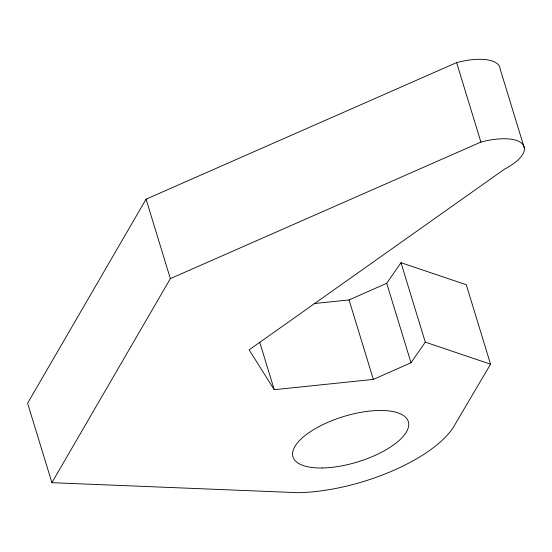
<?xml version="1.0" encoding="UTF-8"?>
<svg xmlns="http://www.w3.org/2000/svg" width="552" height="552" viewBox="0 0 552 552"><rect width="100%" height="100%" fill="white"/><g stroke="black" fill="none" stroke-linecap="round" stroke-linejoin="round"><path stroke-width="0.83" d="M524.4 148.288L500.105 68.834A43.746 17.236 -17 0 0 456.607 62.617L146.059 199.168L27.6 403.229L51.895 482.683L298.142 492.688A112.166 44.188 -17 0 0 455.455 423.708L490.555 364.189L466.267 284.735L400.987 262.683L386.724 283.293L349.057 299.936L314.033 303.579M51.895 482.683L170.354 278.622L480.902 142.071A43.746 17.236 -17 0 1 522.606 144.141A43.746 17.236 -17 0 1 504.542 169.126L249.131 349.864L274.247 389.698L373.352 379.397L411.019 362.754L425.275 342.137L400.987 262.683M425.275 342.137L490.555 364.189M456.607 62.617L480.902 142.071M386.724 283.293L411.019 362.754M349.057 299.936L373.352 379.397M259.723 342.192L274.247 389.698M146.059 199.168L170.354 278.622M322.43 467.972A60.306 23.757 -17 0 0 408.735 424.046A60.306 23.757 -17 0 0 320.815 425.668A60.306 23.757 -17 0 0 322.43 467.972"/></g></svg>
